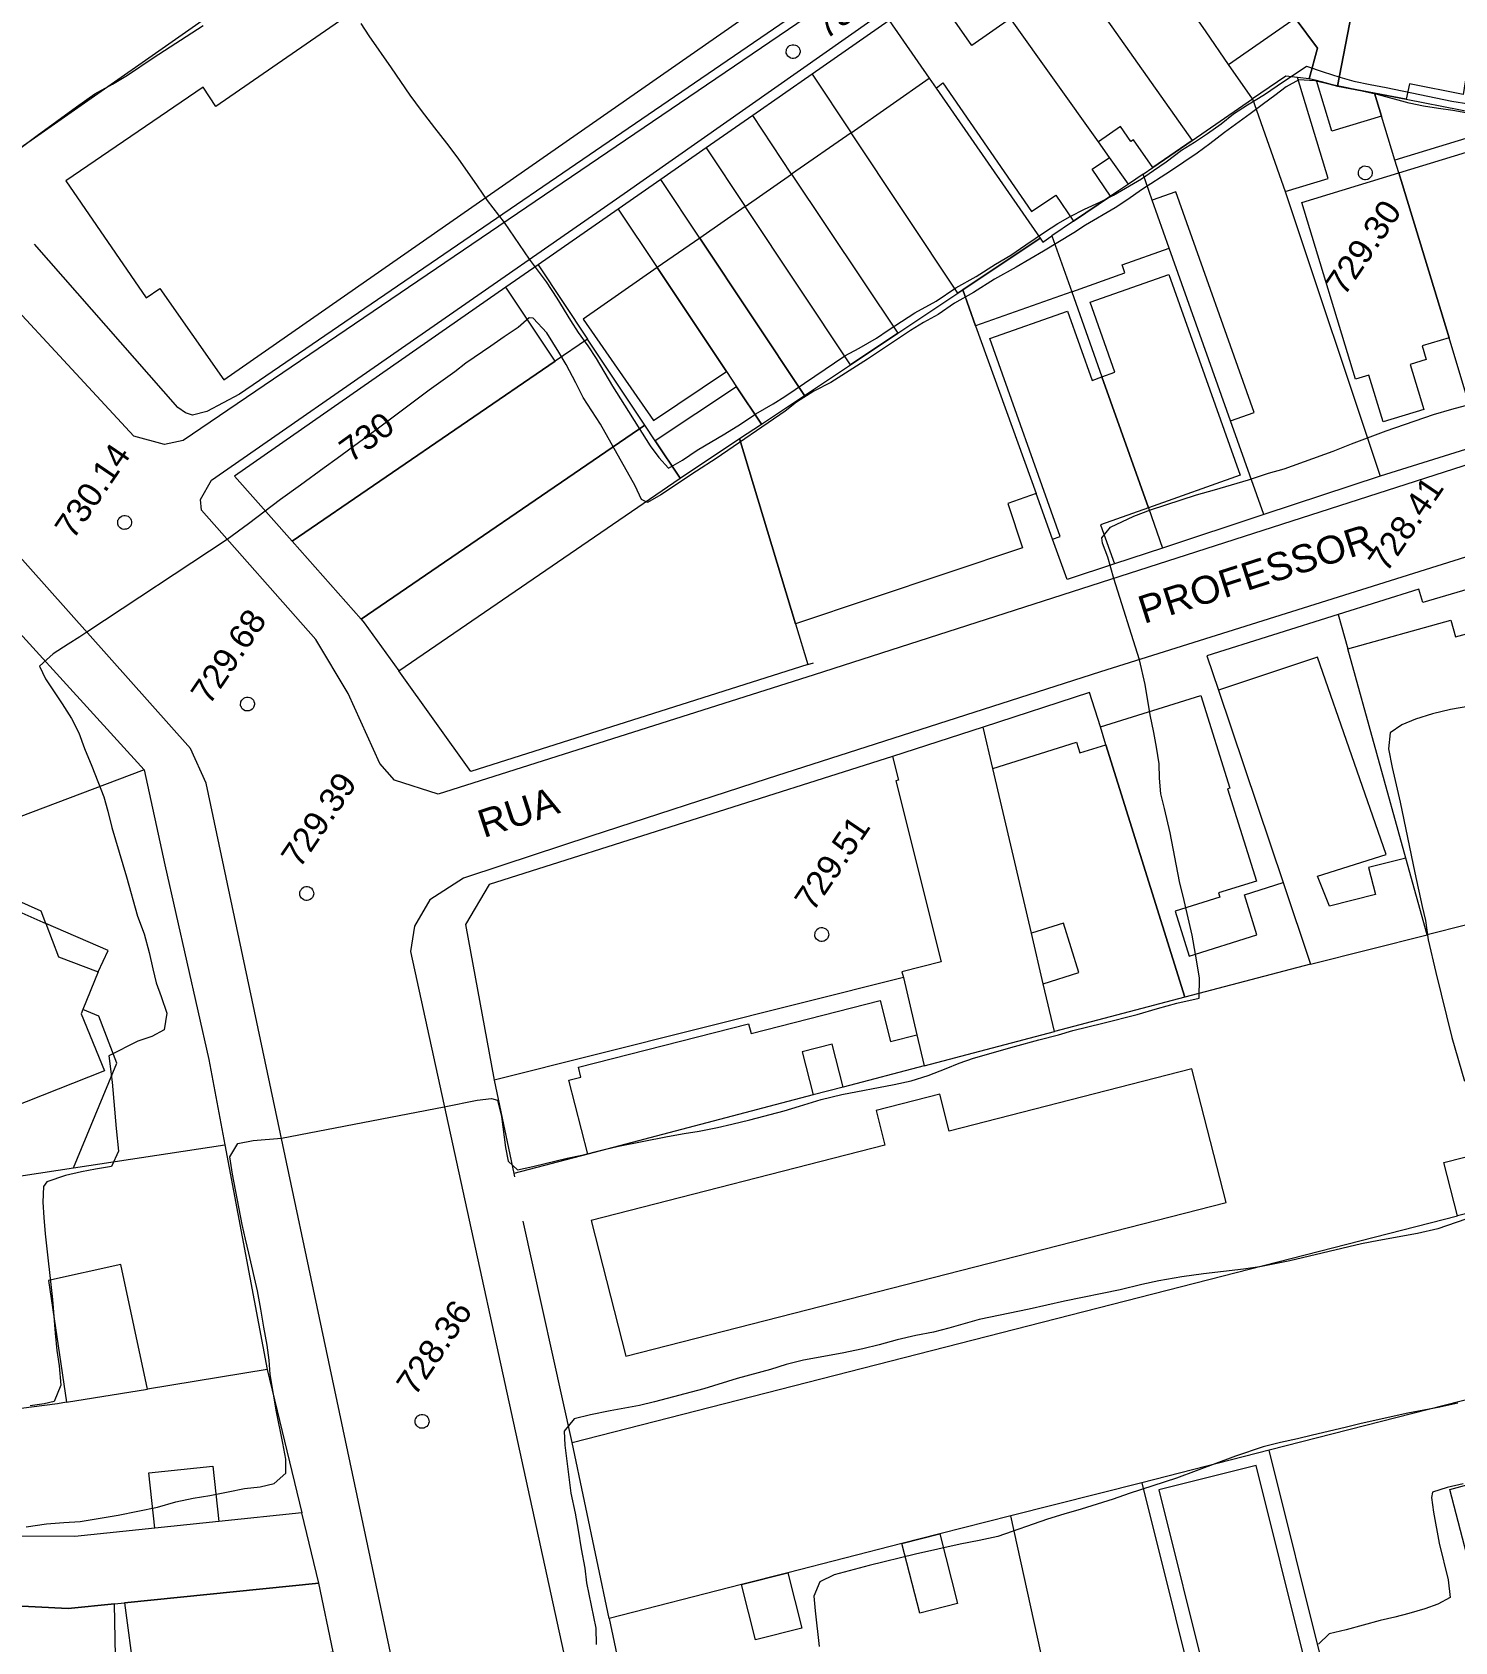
# Model space of a CAD drawing. Header units: metres. Extents: x 7 to 327053, y 40 to 7393807.
# Drawn here: x 326161 to 326263.4, y 7392209.7 to 7392325.5 of the extents above; entities that cross this region are included whole.
import ezdxf
from ezdxf.enums import TextEntityAlignment as Align

# ---------------------------------------------------------------- set-up
doc = ezdxf.new("R2010")
doc.units = ezdxf.units.M
doc.layers.get('0').update_dxf_attribs({"lineweight": 18})
for name, color, linetype, lineweight in [('100_SIST_VIARIO_MEIO_FIO', 1, 'Continuous', 18), ('168_P_SIMP_PARALE_TOP', 7, 'Continuous', 18), ('206_MURO_E_MURO_ARRIMO', 7, 'Continuous', 18), ('214_PROJ_BEIRAL_EDIF', 10, 'Continuous', 18), ('600_CURVA_MESTRA', 14, 'Continuous', 18), ('602_CURVA_MESTRA_TOP', 24, 'Continuous', 18), ('604_CURVA_INTERM', 7, 'Continuous', 18), ('606_PTO_COTADO', 7, 'Continuous', 18), ('608_PTO_COTADO_INTERVIA', 1, 'Continuous', 18), ('624_SEGM_CURVA_MESTRA', 14, 'Continuous', 18)]:
    doc.layers.add(name, color=color, linetype=linetype, lineweight=lineweight)
doc.styles.add('Style-Arial', font='arial.ttf', dxfattribs={"height": 1.75})

# ---------------------------------------------------------------- blocks, each defined once
blk = doc.blocks.new('SP09')
at = {"color": 0, "linetype": 'Continuous'}
blk.add_lwpolyline([(-0.03, -0.51), (-0.14, -0.49), (-0.24, -0.46), (-0.31, -0.42), (-0.35, -0.39), (-0.42, -0.31), (-0.47, -0.24), (-0.51, -0.15), (-0.52, -0.09), (-0.52, 0.03), (-0.51, 0.11), (-0.48, 0.2), (-0.44, 0.27), (-0.4, 0.33), (-0.32, 0.39), (-0.23, 0.44), (-0.15, 0.48), (-0.1, 0.48), (-0.03, 0.48), (0.08, 0.48), (0.19, 0.44), (0.27, 0.4), (0.35, 0.32), (0.41, 0.23), (0.46, 0.11), (0.48, 0.03), (0.48, -0.03), (0.47, -0.08), (0.44, -0.21), (0.38, -0.3), (0.31, -0.38), (0.23, -0.44), (0.1, -0.49), (0.02, -0.51)], close=True, dxfattribs=at)
blk = doc.blocks.new('SP10')
at = {"color": 0, "linetype": 'Continuous'}
blk.add_lwpolyline([(-0.03, -0.51), (-0.14, -0.49), (-0.24, -0.46), (-0.31, -0.42), (-0.35, -0.39), (-0.42, -0.31), (-0.47, -0.24), (-0.51, -0.15), (-0.52, -0.09), (-0.52, 0.03), (-0.51, 0.11), (-0.48, 0.2), (-0.44, 0.27), (-0.4, 0.33), (-0.32, 0.39), (-0.23, 0.44), (-0.15, 0.48), (-0.1, 0.48), (-0.03, 0.48), (0.08, 0.48), (0.19, 0.44), (0.27, 0.4), (0.35, 0.32), (0.41, 0.23), (0.46, 0.11), (0.48, 0.03), (0.48, -0.03), (0.47, -0.08), (0.44, -0.21), (0.38, -0.3), (0.31, -0.38), (0.23, -0.44), (0.1, -0.49), (0.02, -0.51)], close=True, dxfattribs=at)

msp = doc.modelspace()

# ---------------------------------------------------------------- linework, layer by layer
at = {"layer": '100_SIST_VIARIO_MEIO_FIO', "flags": 128}
for points in [[(326454.68, 7392346.912), (326444.199, 7392324.985), (326438.605, 7392314.272), (326418.143, 7392298.244), (326377.082, 7392266.581), (326375.331, 7392266.632), (326309.945, 7392293.918), (326298.222, 7392297.382), (326291.186, 7392298.134), (326280.266, 7392297.716), (326275.809, 7392297.109), (326265.356, 7392294.708), (326217.239, 7392279.251), (326190.185, 7392270.663), (326187.047, 7392271.657), (326185.982, 7392272.862), (326183.702, 7392277.899), (326181.398, 7392281.797), (326173.158, 7392291.085), (326173.085, 7392291.867), (326173.87, 7392293.254), (326203.567, 7392313.883), (326241.158, 7392340.255)], [(326227.744, 7392334.063), (326171.833, 7392296.093), (326170.497, 7392295.805), (326168.284, 7392296.409), (326126.315, 7392341.772)], [(326195.799, 7392144.588), (326196.34, 7392144.694), (326198.922, 7392146.155), (326199.701, 7392147.966), (326186.997, 7392207.743), (326173.506, 7392271.453), (326172.368, 7392273.948), (326143.066, 7392306.811)], [(326270.373, 7392289.667), (326237.857, 7392279.453), (326213.861, 7392271.756), (326201.172, 7392267.632), (326194.835, 7392265.548), (326192.018, 7392264.622), (326189.592, 7392263.049), (326188.485, 7392261.158), (326188.19, 7392259.345), (326199.202, 7392208.923)]]:
    msp.add_lwpolyline(points, dxfattribs=at)
at = {"layer": '206_MURO_E_MURO_ARRIMO'}
for p, q in [((326235.297, 7392340.052), (326175.882, 7392299.434)), ((326222.645, 7392326.317), (326217.099, 7392322.458)), ((326217.099, 7392322.458), (326212.826, 7392319.485)), ((326212.826, 7392319.485), (326209.472, 7392317.152)), ((326209.472, 7392317.152), (326206.208, 7392314.881)), ((326206.208, 7392314.881), (326203.153, 7392312.756)), ((326203.153, 7392312.756), (326197.384, 7392308.742)), ((326171.454, 7392298.48), (326161.131, 7392310.239)), ((326197.384, 7392308.742), (326195.068, 7392307.131)), ((326175.882, 7392299.434), (326173.539, 7392298.195)), ((326172.004, 7392298.097), (326171.454, 7392298.48)), ((326172.511, 7392297.934), (326172.004, 7392298.097)), ((326173.539, 7392298.195), (326172.511, 7392297.934)), ((326265.271, 7392295.828), (326257.972, 7392293.532)), ((326249.61, 7392290.772), (326242.328, 7392288.368)), ((326242.328, 7392288.368), (326238.854, 7392287.221)), ((326260.775, 7392285.413), (326254.959, 7392283.59)), ((326261.062, 7392284.455), (326260.775, 7392285.413)), ((326264.733, 7392285.523), (326261.062, 7392284.455)), ((326254.959, 7392283.59), (326245.498, 7392280.623)), ((326216.801, 7392279.989), (326217.208, 7392280.118)), ((326237.07, 7392277.963), (326229.42, 7392275.482)), ((326222.894, 7392273.364), (326193.852, 7392264.17)), ((326169.044, 7392272.401), (326170.527, 7392265.567)), ((326170.527, 7392265.567), (326173.687, 7392251.557)), ((326193.852, 7392264.17), (326192.15, 7392261.293)), ((326192.15, 7392261.293), (326194.225, 7392250.072)), ((326173.687, 7392251.557), (326174.846, 7392245.417)), ((326194.225, 7392250.072), (326195.635, 7392243.361)), ((326195.635, 7392243.361), (326195.682, 7392243.138)), ((326199.835, 7392224.006), (326196.318, 7392239.933)), ((326177.895, 7392229.269), (326180.376, 7392218.959))]:
    msp.add_line(p, q, dxfattribs=at)
at = {"layer": '206_MURO_E_MURO_ARRIMO', "flags": 128}
for points in [[(326217.099, 7392322.458), (326219.902, 7392318.25)], [(326215.63, 7392315.276), (326212.826, 7392319.485)], [(326209.472, 7392317.152), (326212.277, 7392312.942)], [(326239.869, 7392314.553), (326238.499, 7392316.478)], [(326259.322, 7392315.365), (326259.042, 7392316.284)], [(326209.014, 7392310.67), (326206.208, 7392314.881)], [(326203.153, 7392312.756), (326205.959, 7392308.543)], [(326247.216, 7392297.518), (326242.809, 7392309.939)], [(326197.384, 7392308.742), (326200.943, 7392303.4)], [(326235.786, 7392306.804), (326237.959, 7392300.681)], [(326234.412, 7392289.004), (326233.227, 7392292.284)], [(326241.3, 7392291.265), (326242.328, 7392288.368)], [(326254.959, 7392283.59), (326255.647, 7392281.119)], [(326245.498, 7392280.623), (326246.336, 7392278.13)], [(326237.844, 7392275.493), (326237.07, 7392277.963)], [(326223.675, 7392257.459), (326194.225, 7392250.072)], [(326219.333, 7392249.584), (326217.184, 7392249.02)], [(326200.961, 7392244.76), (326195.635, 7392243.361)], [(326163.437, 7392226.903), (326169.262, 7392227.856)], [(326253.817, 7392208.154), (326249.987, 7392223.458)], [(326240.821, 7392221.104), (326245.681, 7392201.683)]]:
    msp.add_lwpolyline(points, dxfattribs=at)
at = {"layer": '214_PROJ_BEIRAL_EDIF', "flags": 128}
for points in [[(326152.173, 7392326.044), (326195.94, 7392364.067), (326216.34, 7392356.502), (326156.974, 7392314.948), (326149.307, 7392323.553)], [(326163.397, 7392314.791), (326169.168, 7392306.376), (326170.168, 7392307.043), (326174.77, 7392300.479), (326226.491, 7392336.481), (326217.296, 7392349.899), (326174.188, 7392320.134), (326173.271, 7392321.536)], [(326251.875, 7392326.495), (326250.19, 7392328.8), (326245.238, 7392335.57), (326249.619, 7392338.615), (326256.469, 7392336.389), (326256.367, 7392335.787), (326257.627, 7392335.634), (326254.918, 7392321.605), (326253.396, 7392321.998), (326252.881, 7392322.13), (326253.465, 7392324.322)], [(326247.078, 7392323.161), (326245.449, 7392325.505), (326240.663, 7392332.391), (326237.636, 7392336.746), (326233.188, 7392333.651), (326235.998, 7392329.668), (326244.446, 7392317.691), (326248.803, 7392320.678)], [(326263.946, 7392321.001), (326260.089, 7392321.776), (326259.863, 7392320.655), (326257.578, 7392321.094), (326254.918, 7392321.605), (326257.627, 7392335.634), (326257.94, 7392337.25), (326260.686, 7392336.318), (326259.989, 7392332.857), (326262.569, 7392332.562), (326263.087, 7392335.504), (326266.083, 7392334.488)], [(326235.998, 7392329.668), (326244.446, 7392317.691), (326241.621, 7392315.754), (326240.239, 7392317.741), (326240.047, 7392317.608), (326239.294, 7392318.692), (326237.708, 7392317.59), (326231.389, 7392326.468)], [(326238.499, 7392316.478), (326237.708, 7392317.59), (326231.389, 7392326.468), (326228.599, 7392324.531), (326225.824, 7392328.528), (326222.645, 7392326.317), (326225.527, 7392322.167), (326226.029, 7392321.443), (326226.521, 7392321.83), (326232.892, 7392312.574), (326234.641, 7392313.758), (326235.916, 7392311.876), (326238.577, 7392313.678), (326237.252, 7392315.633)], [(326248.803, 7392320.678), (326247.078, 7392323.161), (326251.875, 7392326.495), (326253.465, 7392324.322), (326252.881, 7392322.13), (326252.025, 7392322.227), (326251.198, 7392322.32)], [(326252.025, 7392322.227), (326251.198, 7392322.32), (326248.803, 7392320.678), (326251.142, 7392314.019), (326254.237, 7392314.961)], [(326219.902, 7392318.25), (326225.527, 7392322.167), (326226.029, 7392321.443), (326233.519, 7392310.654), (326227.937, 7392306.935), (326227.593, 7392306.706)], [(326258.078, 7392319.451), (326254.503, 7392318.363), (326253.396, 7392321.998), (326254.918, 7392321.605), (326257.578, 7392321.094)], [(326263.772, 7392319.904), (326268.162, 7392319.061), (326259.042, 7392316.284), (326258.078, 7392319.451), (326257.578, 7392321.094), (326259.863, 7392320.655)], [(326240.917, 7392315.271), (326241.621, 7392315.754), (326244.446, 7392317.691), (326248.803, 7392320.678), (326251.142, 7392314.019), (326257.972, 7392293.532), (326249.61, 7392290.772), (326247.216, 7392297.518), (326248.92, 7392298.122), (326243.286, 7392314), (326241.582, 7392313.395)], [(326219.902, 7392318.25), (326215.63, 7392315.276), (326223.262, 7392303.82), (326227.593, 7392306.706)], [(326264.231, 7392299.244), (326262.936, 7392303.496), (326259.322, 7392315.365), (326266.471, 7392317.542), (326270.359, 7392304.776), (326269.345, 7392304.467), (326270.367, 7392301.112)], [(326259.322, 7392315.365), (326262.936, 7392303.496), (326261.001, 7392302.907), (326261.298, 7392301.935), (326260.131, 7392301.579), (326261.12, 7392298.332), (326258.188, 7392297.439), (326257.159, 7392300.815), (326256.211, 7392300.527), (326252.34, 7392313.239)], [(326212.277, 7392312.942), (326215.63, 7392315.276), (326223.262, 7392303.82), (326219.862, 7392301.556)], [(326235.786, 7392306.804), (326239.612, 7392308.162), (326239.409, 7392308.733), (326242.809, 7392309.939), (326241.582, 7392313.395), (326240.917, 7392315.271), (326239.869, 7392314.553), (326238.577, 7392313.678), (326235.916, 7392311.876), (326234.36, 7392310.822)], [(326212.277, 7392312.942), (326209.014, 7392310.67), (326216.554, 7392299.352), (326219.862, 7392301.556)], [(326205.959, 7392308.543), (326210.934, 7392301.075), (326211.667, 7392299.975), (326213.457, 7392297.289), (326216.554, 7392299.352), (326209.014, 7392310.67)], [(326228.87, 7392304.35), (326227.937, 7392306.935), (326233.519, 7392310.654), (326233.709, 7392310.381), (326234.36, 7392310.822), (326235.786, 7392306.804)], [(326210.934, 7392301.075), (326205.959, 7392308.543), (326200.619, 7392304.825), (326205.685, 7392297.547)], [(326241.3, 7392291.265), (326237.959, 7392300.681), (326238.898, 7392301.014), (326237.112, 7392306.046), (326242.781, 7392308.057), (326247.907, 7392293.61)], [(326179.681, 7392288.85), (326198.615, 7392301.807), (326195.068, 7392307.131), (326175.525, 7392293.534)], [(326228.87, 7392304.35), (326233.227, 7392292.284), (326231.191, 7392291.562), (326232.242, 7392288.38), (326215.917, 7392282.911), (326211.882, 7392296.24), (326213.457, 7392297.289), (326216.554, 7392299.352), (326219.862, 7392301.556), (326223.262, 7392303.82), (326227.593, 7392306.706), (326227.937, 7392306.935)], [(326238.854, 7392287.221), (326235.46, 7392286.101), (326234.412, 7392289.004), (326234.948, 7392289.195), (326229.896, 7392303.432), (326235.477, 7392305.412), (326237.245, 7392300.428), (326237.959, 7392300.681), (326241.3, 7392291.265), (326237.853, 7392290.042)], [(326093.339, 7392243.835), (326083.986, 7392255.024), (326082.474, 7392256.733), (326141.32, 7392302.811), (326169.044, 7392272.401), (326155.503, 7392267.291), (326122.236, 7392254.739)], [(326198.615, 7392301.807), (326179.681, 7392288.85), (326184.65, 7392283.248), (326205.062, 7392297.217), (326200.943, 7392303.4)], [(326213.457, 7392297.289), (326211.667, 7392299.975), (326205.819, 7392296.08), (326207.609, 7392293.393), (326211.882, 7392296.24)], [(326205.819, 7392296.08), (326205.062, 7392297.217), (326184.65, 7392283.248), (326184.873, 7392282.996), (326187.354, 7392279.533), (326207.609, 7392293.393)], [(326215.917, 7392282.911), (326216.801, 7392279.989), (326192.546, 7392272.283), (326187.354, 7392279.533), (326207.609, 7392293.393), (326211.882, 7392296.24)], [(326259.836, 7392266.065), (326255.647, 7392281.119), (326263.062, 7392283.182), (326263.399, 7392281.969), (326265.415, 7392282.53), (326269.935, 7392262.695), (326261.374, 7392260.537)], [(326259.836, 7392266.065), (326257.143, 7392265.387), (326257.635, 7392263.435), (326254.333, 7392262.603), (326253.484, 7392264.762), (326258.41, 7392266.328), (326253.482, 7392280.521), (326246.336, 7392278.13), (326250.99, 7392264.298), (326252.969, 7392258.417), (326261.374, 7392260.537)], [(326250.99, 7392264.298), (326252.969, 7392258.417), (326243.931, 7392256.044), (326238.243, 7392274.218), (326237.844, 7392275.493), (326245.074, 7392277.756), (326247.157, 7392271.102), (326246.989, 7392271.05), (326249.071, 7392264.399), (326246.357, 7392263.549), (326246.453, 7392263.245), (326243.221, 7392262.233), (326244.23, 7392259.009), (326249.113, 7392260.538), (326248.208, 7392263.427)], [(326223.675, 7392257.459), (326224.647, 7392253.35), (326225.175, 7392251.118), (326234.534, 7392253.576), (326233.731, 7392257.015), (326232.882, 7392260.653), (326230.113, 7392272.515), (326229.42, 7392275.482), (326222.894, 7392273.364), (326223.319, 7392271.668), (326223.121, 7392271.618), (326226.39, 7392258.586), (326223.57, 7392257.878)], [(326238.243, 7392274.218), (326243.931, 7392256.044), (326234.534, 7392253.576), (326233.731, 7392257.015), (326236.306, 7392257.821), (326235.193, 7392261.377), (326232.882, 7392260.653), (326230.113, 7392272.515), (326236.131, 7392274.399), (326236.371, 7392273.632)], [(326161.961, 7392261.345), (326161.626, 7392262.235), (326156.558, 7392264.493), (326155.503, 7392267.291), (326122.236, 7392254.739), (326123.383, 7392251.697), (326136.719, 7392256.81), (326141.004, 7392254.757), (326142.917, 7392259.166), (326155.895, 7392264.033)], [(326161.961, 7392261.345), (326162.877, 7392258.965), (326165.713, 7392257.877), (326164.631, 7392255.154), (326164.508, 7392254.845), (326166.188, 7392250.758), (326156.027, 7392246.757), (326152.314, 7392248.373), (326150.866, 7392247.843), (326149.738, 7392248.524), (326147.505, 7392243.782), (326141.703, 7392246.762), (326141.333, 7392245.125), (326136.31, 7392243.201), (326135.335, 7392245.936), (326126.872, 7392242.611), (326123.383, 7392251.697), (326136.719, 7392256.81), (326141.004, 7392254.757), (326142.917, 7392259.166), (326155.895, 7392264.033)], [(326165.713, 7392257.877), (326166.438, 7392259.416), (326161.961, 7392261.345), (326162.877, 7392258.965)], [(326164.631, 7392255.154), (326164.508, 7392254.845), (326166.188, 7392250.758), (326156.027, 7392246.757), (326152.314, 7392248.373), (326150.866, 7392247.843), (326149.738, 7392248.524), (326147.505, 7392243.782), (326141.703, 7392246.762), (326141.333, 7392245.125), (326136.31, 7392243.201), (326135.335, 7392245.936), (326126.872, 7392242.611), (326128.467, 7392238.385), (326145.509, 7392240.969), (326163.946, 7392243.764), (326167.063, 7392251.299), (326165.782, 7392254.692)], [(326224.647, 7392253.35), (326225.175, 7392251.118), (326219.333, 7392249.584), (326218.542, 7392252.676), (326216.389, 7392252.125), (326217.184, 7392249.02), (326200.961, 7392244.76), (326199.599, 7392250.084), (326200.469, 7392250.307), (326200.289, 7392251.011), (326212.535, 7392254.144), (326212.714, 7392253.445), (326221.996, 7392255.82), (326222.752, 7392252.865)], [(326201.19, 7392239.991), (326203.689, 7392230.227), (326246.894, 7392241.282), (326244.435, 7392250.892), (326226.973, 7392246.424), (326226.295, 7392249.071), (326221.707, 7392247.897), (326222.345, 7392245.404)], [(326270.616, 7392242.123), (326263.537, 7392240.311), (326262.554, 7392244.155), (326269.632, 7392245.967)], [(326169.262, 7392227.856), (326167.348, 7392236.82), (326162.15, 7392235.664), (326163.437, 7392226.903), (326162.801, 7392226.799), (326153.986, 7392225.667), (326151.904, 7392225.737), (326151.26, 7392230.654), (326153.654, 7392231.057), (326152.255, 7392238.57), (326146.272, 7392237.817), (326145.509, 7392240.969), (326163.946, 7392243.764), (326174.846, 7392245.417), (326177.895, 7392229.269)], [(326174.398, 7392218.336), (326169.793, 7392217.857), (326169.378, 7392221.835), (326173.983, 7392222.315)], [(326242.042, 7392220.601), (326245.535, 7392206.645), (326252.54, 7392208.398), (326249.048, 7392222.355)], [(326167.623, 7392212.483), (326181.594, 7392213.896), (326180.376, 7392218.959), (326174.398, 7392218.336), (326169.793, 7392217.857), (326164.05, 7392217.259), (326154.285, 7392217.286), (326153.964, 7392212.543), (326154.526, 7392212.516), (326163.568, 7392212.073), (326166.894, 7392212.409)], [(326212.012, 7392213.785), (326202.5, 7392211.352), (326206.663, 7392191.578), (326235.721, 7392199.103), (326231.401, 7392218.747), (326226.285, 7392217.438), (326227.567, 7392212.428), (326224.848, 7392211.732), (326223.566, 7392216.742), (326215.35, 7392214.64), (326216.368, 7392210.661), (326213.03, 7392209.807)], [(326223.566, 7392216.742), (326226.285, 7392217.438), (326227.567, 7392212.428), (326224.848, 7392211.732)], [(326212.012, 7392213.785), (326215.35, 7392214.64), (326216.368, 7392210.661), (326213.03, 7392209.807)], [(326182.63, 7392208.962), (326181.594, 7392213.896), (326167.623, 7392212.483), (326168.31, 7392207.241), (326168.769, 7392207.194)], [(326154.526, 7392212.516), (326154.484, 7392208.668), (326166.985, 7392207.378), (326166.894, 7392212.409), (326163.568, 7392212.073)]]:
    msp.add_lwpolyline(points, close=True, dxfattribs=at)
for points in [[(326267.198, 7392227.84), (326249.987, 7392223.458), (326240.821, 7392221.104), (326231.401, 7392218.747), (326226.285, 7392217.438), (326223.566, 7392216.742), (326215.35, 7392214.64), (326212.012, 7392213.785), (326202.5, 7392211.352), (326199.835, 7392224.006), (326263.537, 7392240.311)], [(326265.576, 7392210.683), (326262.993, 7392220.627), (326267.378, 7392221.839)]]:
    msp.add_lwpolyline(points, dxfattribs=at)
at = {"layer": '600_CURVA_MESTRA', "elevation": 730}
msp.add_lwpolyline([(326264.421, 7392319.623), (326263.22, 7392319.844), (326262.191, 7392319.981), (326261.099, 7392320.165), (326260.076, 7392320.376), (326257.851, 7392320.985), (326255.617, 7392321.48), (326254.418, 7392321.726), (326253.29, 7392321.986), (326252.131, 7392322.064), (326251.209, 7392321.54), (326250.4, 7392320.924), (326249.58, 7392320.33), (326248.636, 7392319.602), (326246.785, 7392318.26), (326245.731, 7392317.447), (326244.805, 7392316.783), (326242.884, 7392315.489), (326240.816, 7392314.15), (326239.818, 7392313.456), (326238.902, 7392312.843), (326236.787, 7392311.598), (326235.94, 7392311.049), (326233.753, 7392309.732), (326231.791, 7392308.582), (326230.235, 7392307.711), (326228.712, 7392306.763), (326227.36, 7392305.976), (326226.162, 7392305.162), (326225.128, 7392304.592), (326224.186, 7392304.019), (326221.093, 7392301.951), (326218.453, 7392300.281), (326217.227, 7392299.644), (326215.98, 7392298.862), (326215.164, 7392298.213), (326210.192, 7392294.81), (326208.79, 7392293.901), (326206.223, 7392292.189), (326205.263, 7392291.647), (326204.826, 7392291.863), (326204.356, 7392292.844), (326201.866, 7392297.271), (326201.259, 7392298.251), (326200.625, 7392299.207), (326200.104, 7392300.253), (326199.402, 7392301.582), (326198.881, 7392302.466), (326198.018, 7392303.859), (326197.029, 7392304.902), (326196.729, 7392304.942), (326195.936, 7392304.233), (326194.951, 7392303.566), (326193.99, 7392302.886), (326192.19, 7392301.667), (326191.394, 7392301.047), (326189.552, 7392299.716), (326187.152, 7392297.917)], dxfattribs=at)
at = {"layer": '600_CURVA_MESTRA', "elevation": 730, "flags": 128}
msp.add_lwpolyline([(326182.914, 7392294.82), (326181.976, 7392294.141), (326180.275, 7392292.879), (326178.835, 7392291.866), (326176.545, 7392290.116), (326175.015, 7392288.992), (326164.912, 7392282.31), (326164.412, 7392281.977), (326163.552, 7392281.45), (326162.495, 7392280.747), (326161.494, 7392279.87), (326161.922, 7392278.964), (326163.134, 7392277.16), (326163.799, 7392276.102), (326164.337, 7392275.062), (326164.73, 7392273.935), (326165.277, 7392272.662), (326166.134, 7392270.456), (326166.414, 7392269.444), (326166.709, 7392268.259), (326167.767, 7392264.712), (326168.565, 7392261.889), (326169.032, 7392260.612), (326169.394, 7392259.274), (326169.65, 7392258.089), (326169.905, 7392257.088), (326170.262, 7392256.095), (326170.668, 7392254.899), (326170.478, 7392253.703), (326169.584, 7392253.227), (326168.579, 7392252.877), (326166.49, 7392251.833), (326166.728, 7392249.949), (326167.018, 7392246.596), (326167.193, 7392244.983), (326166.684, 7392243.865), (326165.542, 7392243.683), (326164.52, 7392243.493), (326163.369, 7392243.211), (326162.037, 7392242.76), (326161.792, 7392242.437), (326161.746, 7392241.312), (326161.813, 7392240.19), (326161.908, 7392239.018), (326162.434, 7392234.305), (326162.619, 7392231.88), (326162.737, 7392230.638), (326162.912, 7392229.52), (326163.044, 7392228.138), (326162.566, 7392226.955), (326161.832, 7392226.797), (326160.838, 7392226.66)], dxfattribs=at)
at = {"layer": '604_CURVA_INTERM'}
for points, elevation in [([(326159.997, 7392317.053), (326161.322, 7392318.048), (326164.168, 7392320.12), (326165.472, 7392321.042), (326166.754, 7392321.731), (326167.824, 7392322.401), (326169.689, 7392323.645), (326173.283, 7392325.964)], 731), ([(326184.636, 7392326.103), (326185.201, 7392325.228), (326186.813, 7392322.924), (326188.158, 7392320.956), (326188.964, 7392319.856), (326189.924, 7392318.601), (326190.793, 7392317.5), (326191.596, 7392316.421), (326193, 7392314.422), (326193.709, 7392313.377), (326194.93, 7392311.779), (326196.741, 7392309.142), (326197.961, 7392307.519), (326198.729, 7392306.356), (326199.715, 7392304.727), (326200.27, 7392303.883), (326200.957, 7392302.917), (326201.573, 7392302.008), (326202.748, 7392300.022), (326205.459, 7392295.709), (326206.081, 7392294.877), (326206.776, 7392294.109), (326207.783, 7392294.69), (326208.827, 7392295.4), (326210.824, 7392296.576), (326211.942, 7392297.273), (326213.051, 7392298.017), (326214.305, 7392298.737), (326215.149, 7392299.276), (326219.458, 7392302.194), (326220.49, 7392302.758), (326221.746, 7392303.468), (326222.581, 7392304.051), (326224.492, 7392305.296), (326226.022, 7392306.119), (326227.438, 7392307.091), (326228.897, 7392307.909), (326230.305, 7392308.802), (326231.405, 7392309.437), (326232.484, 7392310.194), (326233.829, 7392311.093), (326234.796, 7392311.711), (326235.663, 7392312.224), (326236.716, 7392312.751), (326237.805, 7392313.257), (326238.802, 7392313.746), (326240.798, 7392314.927), (326241.661, 7392315.528), (326242.583, 7392316.147), (326243.69, 7392316.994), (326244.616, 7392317.573), (326245.564, 7392318.2), (326246.539, 7392318.892), (326247.422, 7392319.601), (326248.43, 7392320.263), (326249.661, 7392321.005), (326250.565, 7392321.628), (326252.674, 7392323.033), (326253.879, 7392322.627), (326255.087, 7392322.248), (326256.088, 7392321.963), (326257.272, 7392321.71), (326258.414, 7392321.507), (326260.834, 7392320.989), (326263.139, 7392320.525), (326264.354, 7392320.318)], 731), ([(326160.54, 7392217.951), (326162.006, 7392218.15), (326163.246, 7392218.259), (326164.418, 7392218.322), (326167.158, 7392218.781), (326170.003, 7392219.354), (326171.305, 7392219.734), (326172.561, 7392220.002), (326173.756, 7392220.203), (326175.073, 7392220.471), (326176.258, 7392220.691), (326177.382, 7392220.829), (326178.399, 7392221.052), (326179.225, 7392221.804), (326179.235, 7392222.811), (326179.02, 7392223.965), (326178.529, 7392226.327), (326178.102, 7392228.917), (326178.034, 7392229.932), (326177.879, 7392231.019), (326177.641, 7392232.303), (326177.432, 7392233.606), (326177.193, 7392234.918), (326176.567, 7392237.634), (326176.315, 7392238.653), (326176.087, 7392239.69), (326175.396, 7392243.326), (326175.187, 7392244.573), (326175.776, 7392245.534), (326176.872, 7392245.752), (326178.914, 7392245.913), (326190.632, 7392248.167), (326192.989, 7392248.634), (326194.022, 7392248.767), (326194.462, 7392248.642), (326194.753, 7392247.459), (326195.034, 7392245.244), (326195.232, 7392244.259), (326195.892, 7392243.62), (326197.015, 7392243.861), (326199.483, 7392244.478), (326200.536, 7392244.683), (326201.838, 7392245.022), (326203.158, 7392245.327), (326206.685, 7392246.026), (326207.883, 7392246.243), (326208.979, 7392246.416), (326210.298, 7392246.682), (326211.326, 7392246.911), (326212.617, 7392247.224), (326215.097, 7392247.87), (326216.19, 7392248.22), (326217.75, 7392248.694), (326219.245, 7392249.06), (326222.998, 7392249.769), (326224.22, 7392250.034), (326225.465, 7392250.412), (326226.755, 7392250.914), (326227.689, 7392251.303), (326228.71, 7392251.662), (326231.655, 7392252.514), (326233.407, 7392252.994), (326234.836, 7392253.354), (326235.857, 7392253.654), (326238.023, 7392254.179), (326240.5, 7392254.816), (326241.958, 7392255.245), (326243.356, 7392255.614), (326244.962, 7392255.98), (326244.975, 7392257.451), (326244.703, 7392259.155), (326244.445, 7392260.514), (326243.885, 7392262.999), (326243.547, 7392264.379), (326242.878, 7392267.875), (326242.466, 7392269.627), (326242.196, 7392270.683), (326242.1, 7392271.813), (326242.081, 7392272.85), (326241.888, 7392274.042), (326241.692, 7392275.107), (326241.429, 7392276.357), (326241.072, 7392278.54), (326240.662, 7392280.334), (326238.805, 7392286.179), (326238.374, 7392287.71), (326237.996, 7392288.708), (326237.943, 7392289.094), (326238.578, 7392289.872), (326240.263, 7392290.655), (326241.45, 7392291.127), (326244.764, 7392292.193), (326246.065, 7392292.544), (326248.518, 7392293.274), (326249.935, 7392293.765), (326251.073, 7392294.075), (326254.61, 7392295.338), (326255.912, 7392295.869), (326258.416, 7392296.79), (326261.815, 7392297.977), (326263.142, 7392298.359), (326265.553, 7392298.996)], 729)]:
    msp.add_lwpolyline(points, dxfattribs=dict(at, elevation=elevation))
at = {"layer": '604_CURVA_INTERM', "flags": 128}
for points, elevation in [([(326265.826, 7392277.235), (326263.034, 7392276.762), (326261.743, 7392276.45), (326260.515, 7392276.064), (326259.536, 7392275.656), (326258.691, 7392275.07), (326258.572, 7392273.911), (326258.842, 7392272.58), (326259.425, 7392270.076), (326260.485, 7392265.001), (326260.996, 7392262.582), (326261.248, 7392261.577), (326261.444, 7392260.186), (326261.983, 7392257.836), (326263.147, 7392253.147), (326264.045, 7392250.001)], 728), ([(326264.157, 7392240.071), (326262.144, 7392239.395), (326260.667, 7392239.042), (326257.878, 7392238.552), (326256.639, 7392238.299), (326251.484, 7392237.092), (326249.325, 7392236.654), (326248.139, 7392236.475), (326245.274, 7392236.141), (326243.708, 7392235.923), (326242.045, 7392235.642), (326240.837, 7392235.391), (326239.28, 7392234.985), (326235.27, 7392234.174), (326232.712, 7392233.608), (326229.128, 7392232.854), (326226.931, 7392232.241), (326225.827, 7392231.961), (326224.577, 7392231.716), (326223.233, 7392231.397), (326221.929, 7392231.037), (326220.755, 7392230.752), (326219.261, 7392230.44), (326216.474, 7392229.937), (326215.236, 7392229.629), (326214.106, 7392229.273), (326211.704, 7392228.605), (326209.321, 7392227.868), (326205.771, 7392226.927), (326204.689, 7392226.669), (326202.567, 7392226.286), (326201.156, 7392226.007), (326199.97, 7392225.706), (326199.254, 7392224.83), (326199.31, 7392223.831), (326199.747, 7392220.367), (326200.044, 7392218.935), (326200.274, 7392217.708), (326200.487, 7392216.361), (326200.748, 7392214.974), (326200.875, 7392213.923), (326201.534, 7392210.65), (326201.571, 7392209.477)], 728), ([(326263.582, 7392226.848), (326262.276, 7392226.564), (326259.981, 7392226.122), (326256.608, 7392225.382), (326255.467, 7392225.086), (326253.106, 7392224.545), (326252.029, 7392224.266), (326250.814, 7392224.018), (326249.569, 7392223.701), (326247.564, 7392223.023), (326243.32, 7392221.458), (326239.908, 7392220.346), (326238.765, 7392219.941), (326236.469, 7392219.21), (326235.212, 7392218.854), (326234.052, 7392218.491), (326230.46, 7392217.239), (326229.122, 7392216.958), (326227.759, 7392216.708), (326224.534, 7392215.975), (326221.21, 7392215.169), (326218.693, 7392214.48), (326217.666, 7392213.99), (326217.215, 7392212.958), (326217.311, 7392211.895), (326217.617, 7392209.33)], 727), ([(326263.962, 7392221.049), (326262.798, 7392220.78), (326261.749, 7392220.443), (326261.671, 7392220.062), (326261.825, 7392219.002), (326262.235, 7392216.775), (326262.887, 7392214.143), (326263.031, 7392212.872), (326262.141, 7392212.392), (326261.201, 7392212.041), (326260.037, 7392211.708), (326259.035, 7392211.441), (326257.987, 7392211.206), (326255.531, 7392210.527), (326254.307, 7392210.246), (326253.541, 7392209.493)], 726)]:
    msp.add_lwpolyline(points, dxfattribs=dict(at, elevation=elevation))
at = {"layer": '624_SEGM_CURVA_MESTRA', "elevation": 730}
msp.add_lwpolyline([(326187.152, 7392297.917), (326186.001, 7392297.054), (326182.914, 7392294.82)], dxfattribs=at)

# ---------------------------------------------------------------- block references
at = {"layer": '606_PTO_COTADO', "rotation": 55.83005668387076}
for p in [(326215.743, 7392324.112, 731.68), (326256.917, 7392315.386, 729.305), (326176.474, 7392277.169, 729.67), (326217.803, 7392260.586, 729.515), (326189.038, 7392225.561, 728.365)]:
    msp.add_blockref('SP09', p, dxfattribs=at)
at = {"layer": '608_PTO_COTADO_INTERVIA', "rotation": 55.83005668387076}
for p in [(326167.629, 7392290.235, 730.14), (326180.738, 7392263.54, 729.395)]:
    msp.add_blockref('SP10', p, dxfattribs=at)

# ---------------------------------------------------------------- texts
at = {"layer": '168_P_SIMP_PARALE_TOP', "style": 'Style-Arial'}
for s, rotation, p in [('PROFESSOR', 17.75196, (326240.674, 7392283.85)), ('RUA', 18.20375, (326193.147, 7392268.446))]:
    msp.add_text(s, height=2, rotation=rotation, dxfattribs=at).set_placement(p, align=Align.MIDDLE_LEFT)
at = {"layer": '602_CURVA_MESTRA_TOP', "style": 'Style-Arial'}
msp.add_text('730', height=1.75, rotation=35.89531, dxfattribs=at).set_placement((326185.041, 7392296.359), align=Align.MIDDLE_CENTER)
at = {"layer": '606_PTO_COTADO', "style": 'Style-Arial'}
for s, rotation, p in [('731.68', 37.1802, (326220.554, 7392327.87, 731.68)), ('729.30', 55.83006, (326256.776, 7392310.008, 729.305)), ('728.41', 55.83006, (326259.816, 7392290.115, 728.415)), ('729.68', 55.83006, (326175.095, 7392280.578, 729.67)), ('729.51', 55.83006, (326218.546, 7392265.708, 729.515)), ('728.36', 55.83006, (326189.896, 7392230.854, 728.365))]:
    msp.add_text(s, height=1.75, rotation=rotation, dxfattribs=at).set_placement(p, align=Align.MIDDLE_CENTER)
at = {"layer": '608_PTO_COTADO_INTERVIA', "style": 'Style-Arial'}
for s, p in [('730.14', (326165.306, 7392292.49, 730.14)), ('729.39', (326181.596, 7392268.833, 729.395))]:
    msp.add_text(s, height=1.75, rotation=55.83006, dxfattribs=at).set_placement(p, align=Align.MIDDLE_CENTER)

doc.saveas('drawing.dxf')
